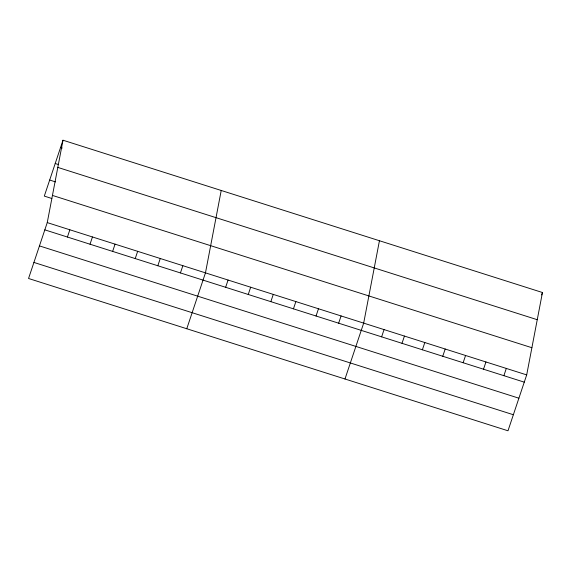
<?xml version="1.0" encoding="UTF-8"?>
<svg xmlns="http://www.w3.org/2000/svg" width="571" height="571" viewBox="0 0 571 571"><rect width="100%" height="100%" fill="white"/><g stroke="black" fill="none" stroke-linecap="round" stroke-linejoin="round"><path stroke-width="0.86" d="M47.25 222.604L63.003 140.216L542.45 292.516L526.69 374.904L507.997 430.784L28.55 278.484L47.25 222.604L526.69 374.904M221.22 190.471L205.467 272.867L186.767 328.746M379.437 240.734L363.677 323.122L344.984 379.001M63.003 140.216L44.31 196.096L51.84 198.487M67.421 237.036L69.848 229.785M90.025 244.217L92.452 236.965M112.63 251.397L115.056 244.145M135.234 258.577L137.654 251.326M157.832 265.751L160.258 258.506M180.436 272.931L182.863 265.686M225.638 287.292L228.065 280.047M248.242 294.472L250.669 287.227M270.847 301.652L273.273 294.408M293.451 308.832L295.871 301.588M316.048 316.013L318.475 308.761M338.653 323.193L341.08 315.941M381.628 336.847L384.055 329.595M402.005 343.321L404.432 336.069M422.383 349.795L424.81 342.543M442.761 356.261L445.187 349.017M463.138 362.735L465.565 355.49M483.516 369.209L485.935 361.964M503.886 375.682L506.313 368.431M541.643 294.929L542.45 292.516M60.583 147.461L62.253 147.996M55.209 163.513L58.556 164.576M57.807 167.403L537.247 319.703M49.677 180.043L55.537 181.906M52.446 195.418L531.894 347.718M44.823 229.856L524.264 382.156M39.449 245.901L518.896 398.201M33.917 262.439L513.365 414.739"/></g></svg>
